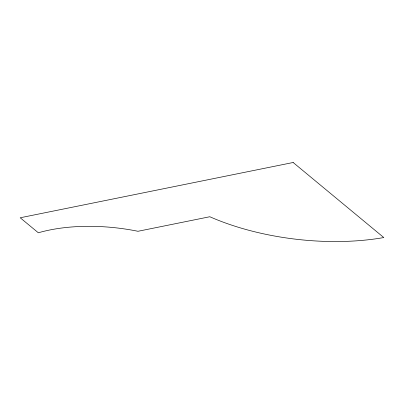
<?xml version="1.0" encoding="UTF-8"?>
<svg xmlns="http://www.w3.org/2000/svg" width="404" height="404" viewBox="0 0 404 404"><rect width="100%" height="100%" fill="white"/><g stroke="black" fill="none" stroke-linecap="round" stroke-linejoin="round"><path stroke-width="0.61" d="M293.152 162.499L20.2 217.771L38.33 232.785A115.276 53.05 6.6 0 1 137.976 231.285L209.807 216.741A159.277 73.301 6.6 0 0 383.8 237.552L293.152 162.499"/></g></svg>
